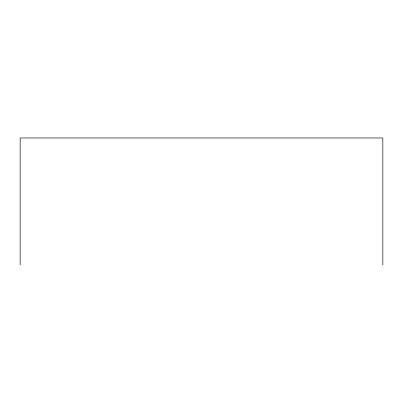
<?xml version="1.0" encoding="UTF-8"?>
<svg xmlns="http://www.w3.org/2000/svg" width="403" height="403" viewBox="0 0 403 403"><rect width="100%" height="100%" fill="white"/><g stroke="black" fill="none" stroke-linecap="round" stroke-linejoin="round"><path stroke-width="0.6" d="M382.85 265.033L382.85 137.967L20.15 137.967L20.15 265.033"/></g></svg>
